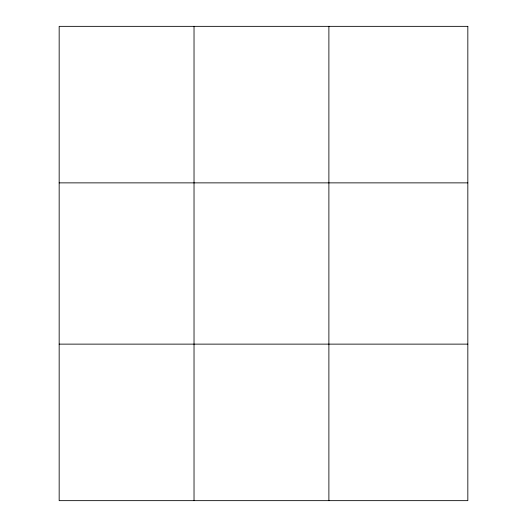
<?xml version="1.0" encoding="UTF-8"?>
<svg xmlns="http://www.w3.org/2000/svg" width="527" height="527" viewBox="0 0 527 527"><rect width="100%" height="100%" fill="white"/><g stroke="black" fill="none" stroke-linecap="round" stroke-linejoin="round"><path stroke-width="0.79" d="M194.028 26.35L194.028 500.65M328.888 26.35L328.888 500.65M59.169 182.869L467.831 182.869M59.169 344.131L467.831 344.131M467.831 26.35L467.831 500.65L59.169 500.65L59.169 26.35L467.831 26.35"/></g></svg>
